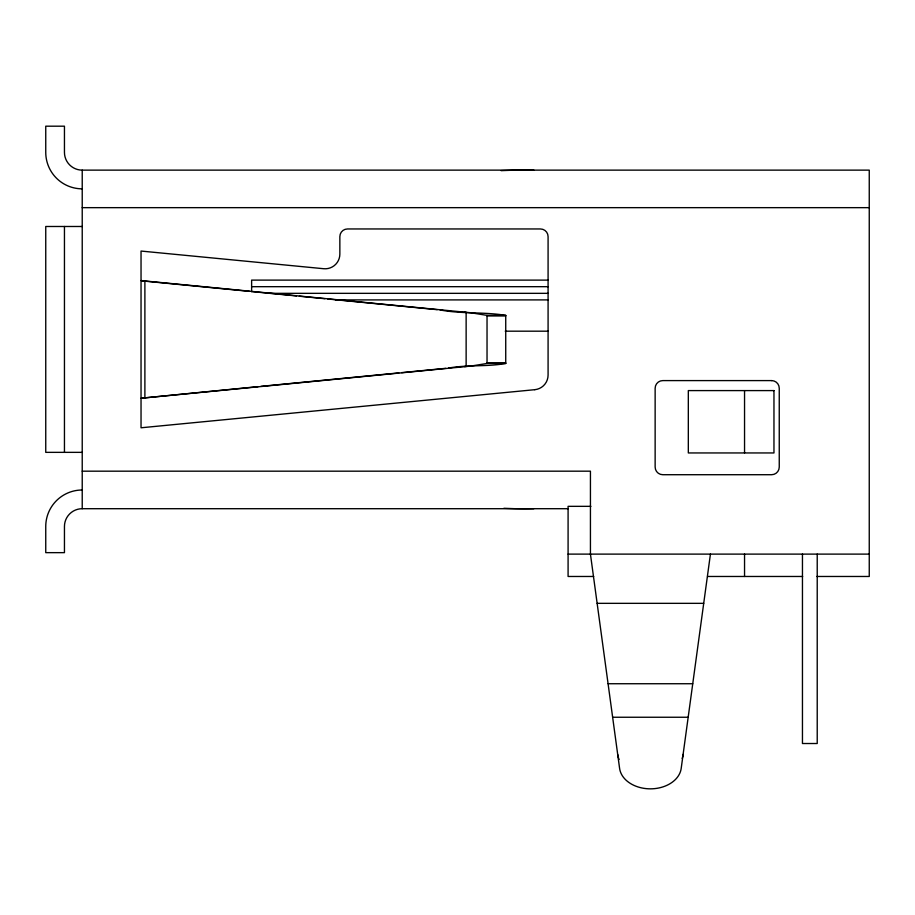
<?xml version="1.0" encoding="UTF-8"?>
<svg xmlns="http://www.w3.org/2000/svg" width="915" height="915" viewBox="0 0 915 915"><rect width="100%" height="100%" fill="white"/><g stroke="black" fill="none" stroke-linecap="round" stroke-linejoin="round"><path stroke-width="1.37" d="M710.429 554.113L681.206 768.348A30.984 22.658 0 0 1 650.428 788.844A30.984 22.658 0 0 1 619.592 768.348L590.438 554.113L590.438 471.179L82.224 471.179M440.046 309.945C461.515 314.097 484.584 311.752 505.732 315.378L505.732 363.449C487.409 366.949 467.291 364.582 448.579 368.059M505.732 363.449L487.032 363.449L470.882 366.069L141.036 398.242L258.099 386.633M260.947 386.359L398.826 372.908M401.674 372.634L445.731 368.333M501.088 170.647L515.145 170.133A354.185 351.68 -89.5 0 1 533.857 170.133M82.224 188.833A36.474 36.474 0 0 1 45.75 152.37L45.75 126.19L64.45 126.19L64.45 152.37A17.762 17.762 0 0 0 82.224 170.133L869.25 170.133L869.25 576.473L816.821 576.473M82.224 207.659L869.25 207.659M82.224 226.485L45.75 226.485L45.75 452.353L82.224 452.353M548.131 280.116L251.625 280.116L251.625 291.805M142.969 397.865L144.89 397.865L144.89 280.974L141.036 280.596L470.882 312.77L487.032 315.378L505.732 315.378M251.625 286.681L548.131 286.681M270.154 293.338L548.131 293.338M335.725 299.903L548.131 299.903M464.214 312.301L466.135 312.301L466.135 366.526L464.214 366.526M487.032 315.892L505.732 315.892M505.24 331.184L548.085 331.184M487.032 362.946L505.732 362.946M590.918 506.338L568.089 506.338L568.089 576.473L593.698 576.473M82.224 490.005A36.474 36.474 0 0 0 45.75 526.468L45.75 552.649L64.45 552.649L64.45 526.468A17.762 17.762 0 0 1 82.224 508.706L568.089 508.706M568.089 554.113L869.25 554.113M707.547 576.473L802.649 576.473M597.152 603.34L703.715 603.34M608.12 683.734L692.746 683.734M612.684 717.246L688.183 717.246M503.902 508.294L515.145 508.706A354.185 351.68 89.5 0 0 533.845 508.706M142.969 280.974L249.578 291.37M252.414 291.645L296.483 295.945M299.331 296.22L324.916 298.713M327.753 298.999L437.21 309.67M817.221 554.113L817.221 743.518L802.455 743.518L802.455 554.113M744.547 390.591L744.547 452.948M744.547 554.113L744.547 576.473M487.032 315.378L487.032 363.449M82.224 170.133L82.224 508.706M64.45 226.485L64.45 452.353M683.185 754.315A32.917 24.076 0 0 1 682.155 758.421M619.123 759.473A32.917 24.076 0 0 1 617.648 754.315M534.795 389.687L141.036 427.785L141.036 251.053L323.738 268.724A14.709 14.709 0 0 0 339.854 254.096L339.854 236.596A7.652 7.652 0 0 1 347.506 228.956L540.433 228.956A7.652 7.652 0 0 1 548.085 236.596L548.085 375.047A14.709 14.709 0 0 1 534.795 389.687M771.608 380.594L662.792 380.594A7.652 7.652 0 0 0 655.14 388.246L655.14 467.062A7.652 7.652 0 0 0 662.792 474.713L771.608 474.713A7.652 7.652 0 0 0 779.248 467.062L779.248 388.246A7.652 7.652 0 0 0 771.608 380.594M773.964 390.591L688.32 390.591L688.32 452.948L773.964 452.948L773.964 390.591"/></g></svg>
